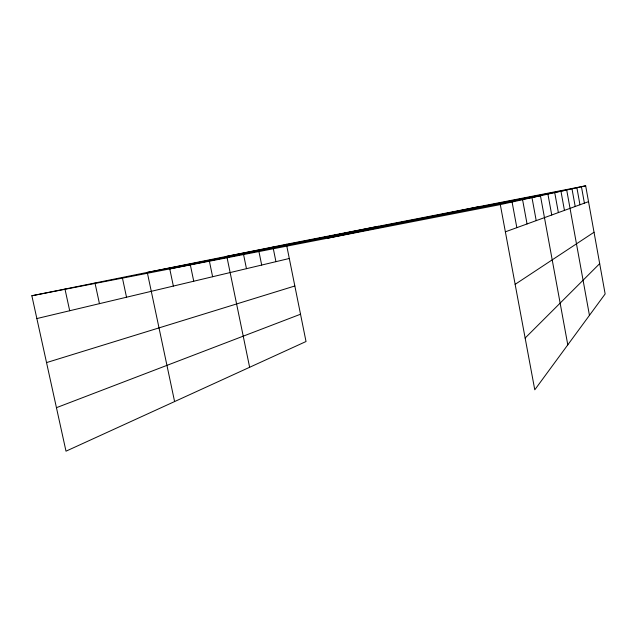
<?xml version="1.0" encoding="UTF-8"?>
<svg xmlns="http://www.w3.org/2000/svg" width="637" height="637" viewBox="0 0 637 637"><rect width="100%" height="100%" fill="white"/><g stroke="black" fill="none" stroke-linecap="round" stroke-linejoin="round"><path stroke-width="0.96" d="M525.143 338.056L599.688 263.63M515.142 284.341L594.034 232.242M56.446 407.68L300.529 314.224M505.364 231.828L588.524 201.65M46.541 362.596L294.835 285.989M36.858 318.556L289.294 258.487M500.3 204.604L585.674 185.821L605.15 293.96L534.777 389.804L500.3 204.604L31.85 295.751L66.001 451.179L306.023 341.52L286.435 244.258L31.85 295.751M327.514 238.222L480.011 206.46M169.267 269.013L378.505 226.278M286.435 244.258L585.674 185.821M226.804 256.321L566.707 190.001L589.448 315.347M64.974 289.047L69.696 310.745M94.993 282.979L99.444 303.666M122.312 277.453L126.524 297.224M174.594 401.565L147.282 272.405L540.455 195.774L567.79 344.848M190.304 264.713L193.744 281.228M169.546 267.898L173.36 286.077M209.326 260.828L212.615 276.729M226.995 257.276L249.632 367.286M258.797 250.835L261.688 265.056M243.629 254.84L246.463 268.679M272.97 246.981L275.94 261.664M531.983 197.637L536.211 220.633M522.579 199.7L527.054 223.953M512.084 202.009L516.838 227.664M554.731 192.629L558.37 212.591M547.916 194.126L551.738 215.003M576.899 187.756L579.965 204.756M571.994 188.831L575.195 206.484M560.966 191.259L564.446 210.385M581.446 186.752L584.4 203.147"/></g></svg>
